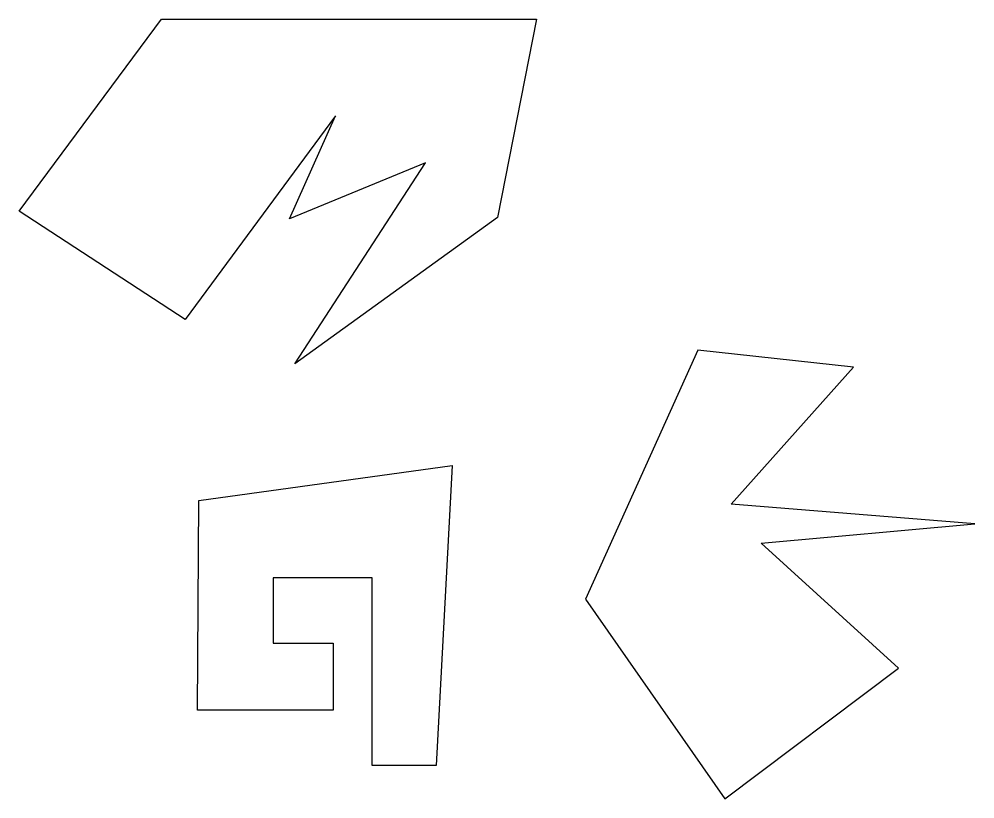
# Model space of a CAD drawing. Extents: x -5.1 to 25.1, y -0.7 to 23.9.
import ezdxf

# ---------------------------------------------------------------- set-up
doc = ezdxf.new("R2010")
doc.units = 0
doc.header["$MEASUREMENT"] = 0
doc.layers.get('0').update_dxf_attribs({"linetype": 'CONTINUOUS'})

msp = doc.modelspace()

# ---------------------------------------------------------------- linework, layer by layer
for points in [[(-0.571, 23.891), (11.251, 23.891), (10.015, 17.633), (3.631, 13.021), (7.75, 19.362), (3.466, 17.592), (4.908, 20.844), (0.171, 14.421), (-5.06, 17.839)], [(16.327, 13.451), (12.796, 5.598), (17.18, -0.695), (22.652, 3.422), (18.327, 7.363), (25.065, 7.981), (17.386, 8.598), (21.24, 12.921)], [(0.608, 8.716), (8.594, 9.812), (8.083, 0.359), (6.072, 0.359), (6.072, 6.271), (2.95, 6.271), (2.95, 4.215), (4.841, 4.215), (4.841, 2.099), (0.563, 2.099)]]:
    msp.add_lwpolyline(points, close=True)

doc.saveas('drawing.dxf')
